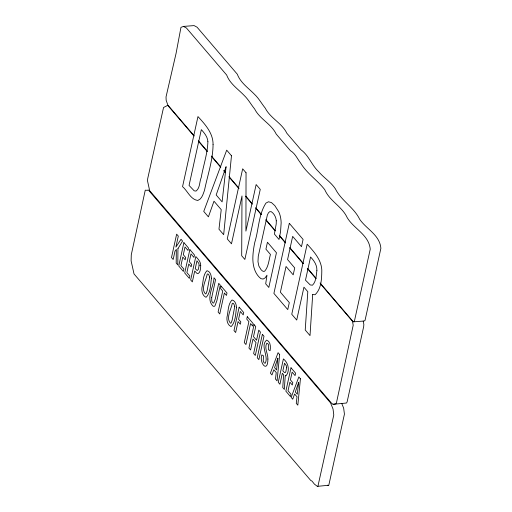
<?xml version="1.0" encoding="UTF-8"?>
<svg xmlns="http://www.w3.org/2000/svg" width="512" height="512" viewBox="0 0 512 512"><rect width="100%" height="100%" fill="white"/><g stroke="black" fill="none" stroke-linecap="round" stroke-linejoin="round"><path stroke-width="0.77" d="M317.882 486.4L333.786 414.97L333.03 409.005L330.554 402.893L148.544 190.208L148.128 189.862L147.533 190.362L145.261 190.17L131.277 254.784L131.117 260.915L134.022 273.939L310.688 480.39L312.051 481.146L314.368 484.077L317.299 486.349L328.794 485.248L344.429 414.15L343.667 408.192L341.722 403.379M320.09 282.97L353.35 321.843L354.381 321.306L370.246 249.139C368.851 234.746 353.971 228.986 347.194 217.632C342.029 206.419 329.581 201.069 324.73 189.619C317.338 180.147 307.123 173.677 300.736 163.232C297.363 158.989 295.302 153.478 290.387 150.643L276.198 134.061C271.322 123.878 259.712 119.098 254.637 108.973C250.957 104.442 248.269 99.27 243.904 95.168C237.786 88.87 229.83 83.578 226.662 75.021L186.432 28.006L183.45 26.413L180.96 27.354L176.096 53.267L166.029 96.941L166.157 100.237L167.802 105.005L194.304 135.981M193.664 135.68L167.718 105.357L163.552 107.488L147.718 178.554L147.501 180.794L149.658 190.637L331.546 403.187L333.062 404.301L335.898 403.834L336.48 402.707L353.21 325.21L352.454 321.235L320.282 283.635M183.45 26.413L194.093 25.6L197.069 27.194L237.306 74.208C240.467 82.758 248.422 88.051 254.547 94.355C258.906 98.451 261.594 103.622 265.28 108.16C270.349 118.285 281.965 123.059 286.835 133.242L301.024 149.824C308.768 155.405 311.744 165.325 318.746 171.776C323.93 177.901 330.816 182.01 335.366 188.806C341.254 200.774 353.856 207.238 359.693 219.309C366.534 229.261 379.802 234.963 380.883 248.32L365.018 320.486L363.994 321.024L353.35 321.843M333.062 404.301L346.534 403.014L347.123 401.894L363.686 326.56L363.853 324.39L363.219 321.082M328.518 485.587L327.648 485.165M198.464 140.845L207.302 151.168M211.456 156.026L220.813 166.957M223.93 170.605L225.491 172.429M229.133 176.678L239.008 188.218M245.76 196.115L252 203.405M255.635 207.654L261.357 214.336M266.035 219.802L275.386 230.733M279.546 235.59L285.267 242.272M289.939 247.744L303.456 263.533M307.616 268.39L315.93 278.112M198.336 141.133L207.162 151.443M211.827 156.902L220.653 167.206M223.763 170.848L225.318 172.666M228.954 176.909L238.81 188.435M245.555 196.314L252.307 204.198M255.936 208.442L261.126 214.509M265.798 219.968L275.136 230.88M279.29 235.731L285.517 243.008M289.664 247.859L303.155 263.629M307.309 268.48L316.128 278.784M246.048 172.768L245.907 231.104L256.141 184.557L260.262 189.376L244.858 259.456L241.696 255.763L241.99 195.974L231.475 243.814L227.264 238.893L242.669 168.819L246.048 172.768M267.898 359.046C267.917 373.818 258.867 362.592 261.869 354.906L263.501 355.84L263.232 360.851L264.083 362.829L265.203 363.264C269.05 356.173 259.789 345.914 266.643 340.077C270.707 341.562 270.739 347.123 270.086 350.682L268.512 349.792L268.582 344.864L267.987 343.808L266.784 343.206C263.987 348.07 268.166 353.798 267.898 359.046M177.952 248.646L177.798 264.909L176.192 263.021L176.333 249.402L174.976 251.226L173.158 259.482L171.501 257.549L176.646 234.163L178.298 236.096L175.878 247.123L181.024 239.277L182.56 241.075L177.952 248.646M213.062 144.467C212.96 160.09 207.616 175.123 204.506 190.31C203.098 194.016 201.997 199.021 197.779 200.461C190.541 199.514 187.597 190.899 182.554 186.65L197.965 116.576C205.12 124.371 213.184 133.146 213.062 144.467M207.898 141.67C207.52 153.811 203.354 165.498 201.248 177.389C199.328 181.741 200.211 188.006 196.026 191.085L194.195 190.822L189.056 185.434L201.325 129.638C204.416 133.05 207.597 136.864 207.898 141.67M200.723 265.523C200.474 268.224 200.71 272.224 197.971 273.67L196.71 273.197L194.72 270.995L192.326 281.882L190.669 279.949L195.814 256.557C198.112 259.072 200.858 261.837 200.723 265.523M276.288 220.826L276.237 223.814L274.381 234.035L279.027 239.469L280.544 231.789L281.152 222.765A15.002 7.046 85.6 0 0 278.784 211.808L274.829 205.638L271.418 202.547L268.454 201.779L265.946 203.11C258.477 214.618 258.842 229.389 254.829 242.182C253.715 247.424 252.928 252.749 252.845 258.112C252.8 265.581 254.746 273.926 260.966 278.669L263.098 279.059L265.107 277.901L266.982 275.2L265.696 283.808L268.813 287.45L276.442 252.755L267.443 242.246L265.92 249.165L270.445 254.445C268.87 260.064 268.602 266.662 264.659 271.206L263.565 271.424L262.355 270.906L261.03 269.658L258.861 266.035L257.978 261.734L258.278 256.218L267.354 215.066L268.448 212.838L269.754 211.667L271.341 211.731C274.31 213.792 276.013 217.267 276.288 220.826M211.43 278.266C210.56 284.55 210.63 292.358 206.304 297.152L205.606 297.114C202.458 295.366 201.587 291.309 201.914 287.968C203.328 282.323 202.746 274.925 206.989 270.694C210.17 271.36 211.36 275.366 211.43 278.266M236.48 307.539C235.61 313.824 235.686 321.632 231.354 326.426L230.662 326.387C227.507 324.64 226.637 320.589 226.97 317.242C228.378 311.603 227.795 304.198 232.045 299.968C235.226 300.634 236.416 304.646 236.48 307.539M209.728 277.062L207.104 290.842L206.067 293.696L205.421 293.946C200.602 288.678 206.144 280.09 207.226 274.138L207.872 273.914L208.71 274.573L209.728 277.062M234.778 306.342L232.154 320.115L231.123 322.97L230.477 323.219C225.651 317.952 231.194 309.37 232.275 303.418L232.922 303.194L233.766 303.846L234.778 306.342M285.242 375.731L284.352 389.421L282.758 387.552L283.616 374.771L282.33 373.261L279.917 384.237L278.259 382.304L283.405 358.912C288.358 362.816 290.195 370.784 286.042 375.782L285.242 375.731M312.685 294.566L310.01 335.59L305.229 330.003L307.802 291.693L303.942 287.181L296.717 320.058L291.757 314.259L307.162 244.186C313.792 251.52 321.261 259.539 321.805 269.99C321.715 278.362 321.536 288.666 315.066 294.72L312.685 294.566M211.686 297.722L211.795 301.293L212.966 302.989L213.747 303.034L215.29 298.989L218.726 283.334L220.294 285.171L216.883 300.672L214.938 305.914L214.093 306.413L213.107 306.182C205.286 298.618 213.99 286.381 213.984 277.792L215.565 279.642L211.686 297.722M286.65 367.68L285.786 371.84L285.178 372.602L284.429 372.518L282.842 370.925L284.544 363.187L286.342 365.798L286.65 367.68M316.89 270.445C316.211 275.379 316.23 281.517 312.486 285.197L310.253 284.954L305.485 280.173L310.579 256.986C314.054 260.64 317.152 265.178 316.89 270.445M231.482 155.744L223.667 234.688L218.97 229.203L221.229 209.658L213.99 201.197L208.397 216.851L203.744 211.411L226.701 150.157L231.482 155.744M279.667 354.554L277.062 380.896L275.494 379.066L276.243 372.544L273.83 369.722L271.962 374.944L270.413 373.133L278.074 352.685L279.667 354.554M300.429 378.816L297.824 405.165L296.256 403.328L297.011 396.806L294.592 393.984L292.73 399.206L291.174 397.395L298.835 376.947L300.429 378.816M226.067 166.816L222.112 201.882L216.186 194.963L226.067 166.816M277.862 358.246L276.538 369.952L274.566 367.642L277.862 358.246M298.624 382.509L297.306 394.214L295.328 391.904L298.624 382.509M199.136 265.306L198.362 269.331L197.19 270.547L195.232 268.659L196.954 260.832L198.867 263.507L199.136 265.306M183.891 242.63L178.752 266.016L183.379 271.424L183.891 269.088L180.922 265.613L182.803 257.037L185.19 259.827L185.702 257.517L183.315 254.726L185.018 246.989L187.955 250.432L188.493 248.006L183.891 242.63M189.856 249.594L184.71 272.979L189.338 278.387L189.85 276.051L186.88 272.576L188.768 264L191.149 266.79L191.661 264.48L189.274 261.69L190.976 253.952L193.92 257.395L194.451 254.97L189.856 249.594M221.101 286.112L220.563 288.538L222.72 291.053L218.112 312.013L219.763 313.946L224.371 292.986L226.464 295.43L227.002 293.005L221.101 286.112M239.136 307.187L233.997 330.579L235.654 332.512L238.054 321.568L240.326 324.218L240.832 321.907L238.566 319.258L240.282 311.462L243.206 314.886L243.725 312.544L239.136 307.187M247.277 316.704L246.746 319.13L248.896 321.645L244.288 342.605L245.946 344.538L250.554 323.578L252.646 326.022L253.178 323.597L247.277 316.704M254.074 324.64L248.934 348.032L250.586 349.965L252.992 339.021L256.038 342.579L253.632 353.523L255.29 355.456L260.429 332.07L258.771 330.138L256.55 340.243L253.504 336.678L255.731 326.579L254.074 324.64M262.374 334.342L257.235 357.728L258.861 359.629L264 336.243L262.374 334.342M289.306 223.322L273.901 293.395L287.763 309.594L289.306 302.586L280.397 292.179L286.048 266.483L293.197 274.842L294.72 267.923L287.571 259.565L292.666 236.378L301.485 246.682L303.085 239.418L289.306 223.322M291.002 367.795L285.862 391.181L290.483 396.589L291.002 394.253L288.026 390.778L289.914 382.202L292.301 384.992L292.806 382.682L290.419 379.891L292.122 372.154L295.066 375.59L295.597 373.171L291.002 367.795"/></g></svg>
